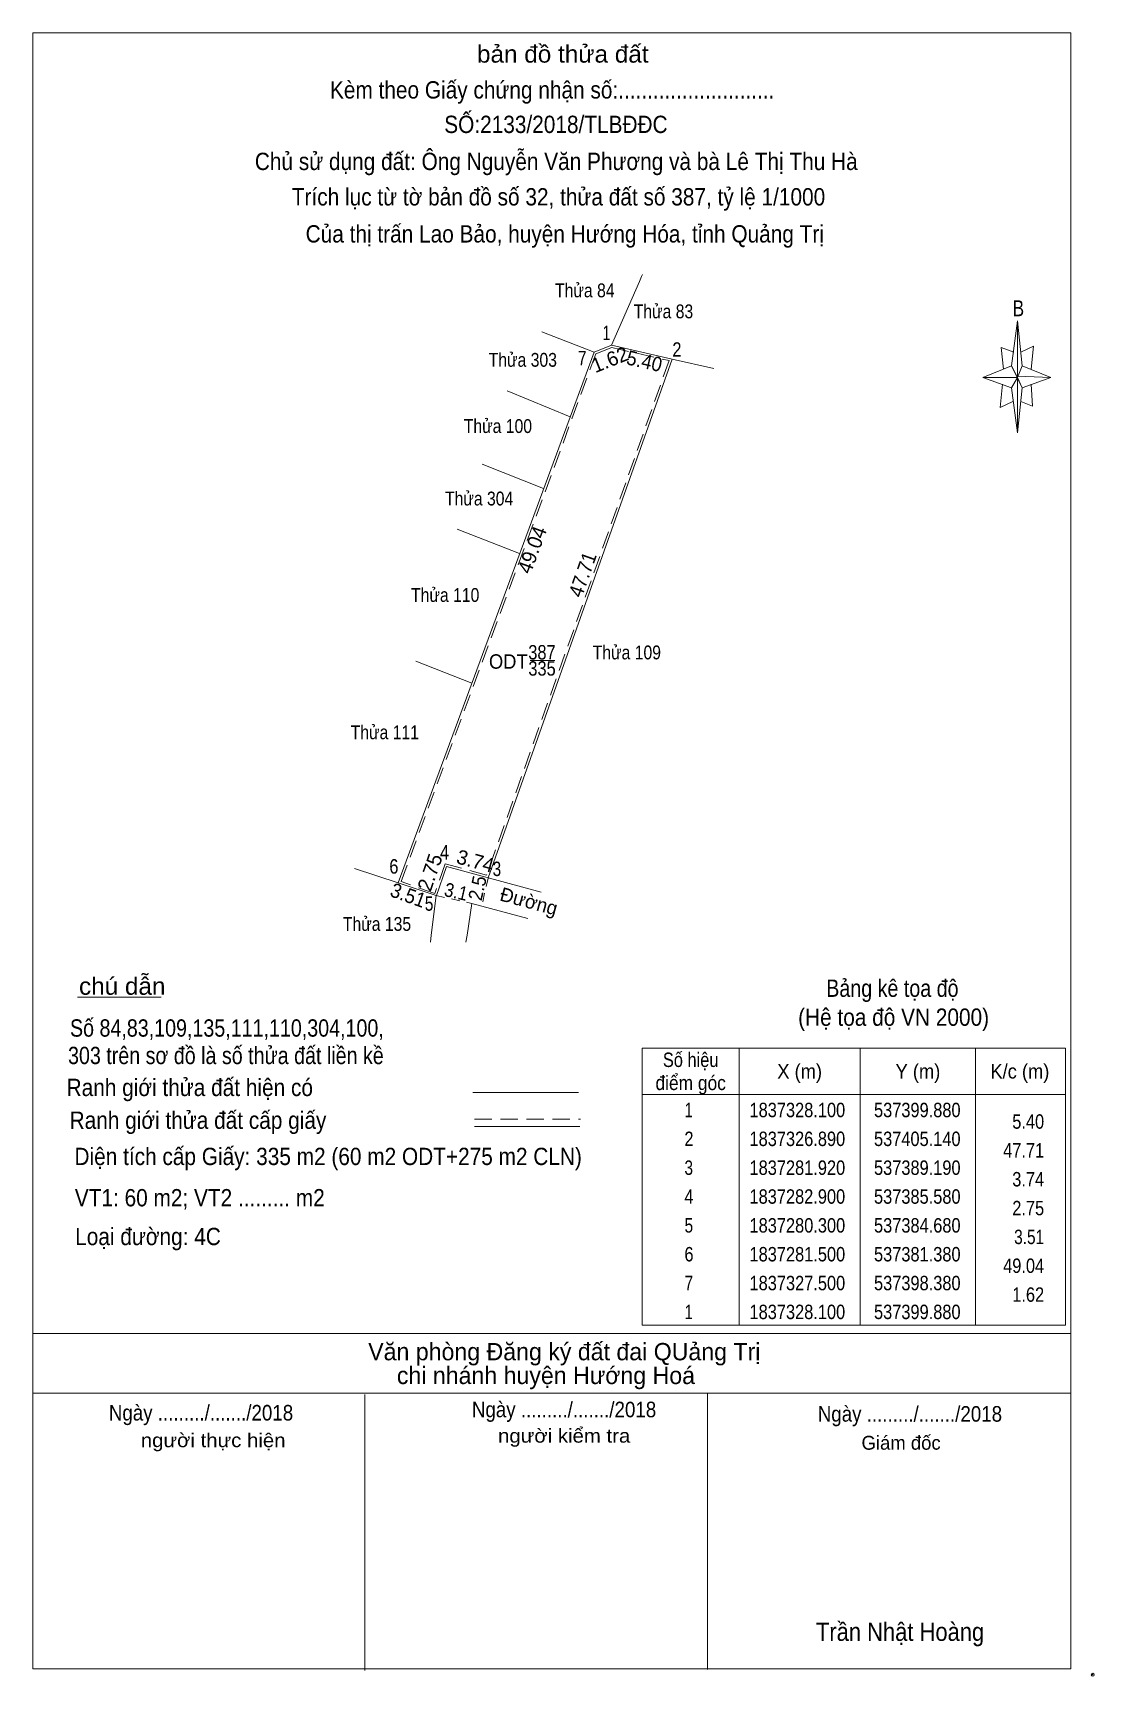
# Model space of a CAD drawing. Header units: centimetres. Extents: x 537350 to 537442, y 1837213 to 1837355.
import ezdxf
from ezdxf.enums import TextEntityAlignment as Align

# ---------------------------------------------------------------- set-up
doc = ezdxf.new("R2010")
doc.units = ezdxf.units.CM
doc.header["$LTSCALE"] = 0.5
doc.header["$PDMODE"] = 32
doc.header["$PDSIZE"] = 0.25
doc.linetypes.add('MEDIUM_DASHED', pattern=[4.5, 3, -1.5])
doc.linetypes.add('SHORT_DASHED', pattern=[2.7, 1.5, -1.2])
for name, color, linetype, lineweight in [('1', 7, 'Continuous', 13), ('10', 7, 'Continuous', 13), ('17', 7, 'Continuous', 13), ('5', 7, 'Continuous', 13), ('50', 7, 'Continuous', 13), ('6', 7, 'Continuous', 13), ('63', 7, 'Continuous', 13)]:
    doc.layers.add(name, color=color, linetype=linetype, lineweight=lineweight)

msp = doc.modelspace()

# ---------------------------------------------------------------- linework, layer by layer
at = {"layer": '1'}
for p, q in [((537399.88, 1837328.1), (537405.14, 1837326.89)), ((537405.14, 1837326.89), (537408.77, 1837326.07))]:
    msp.add_line(p, q, dxfattribs=at)
at = {"layer": '1', "linetype": 'MEDIUM_DASHED'}
msp.add_lwpolyline([(537399.9, 1837327.89), (537404.88, 1837326.75), (537389.06, 1837282.16), (537385.45, 1837283.14), (537384.56, 1837280.56), (537381.64, 1837281.62), (537398.54, 1837327.35)], close=True, dxfattribs=at)
at = {"layer": '10'}
for p, q in [((537398.38, 1837327.5), (537393.84, 1837329.25)), ((537399.88, 1837328.1), (537398.38, 1837327.5)), ((537386.49, 1837312.15), (537391.92, 1837310.03)), ((537382.92, 1837300.69), (537387.78, 1837298.8)), ((537384.68, 1837280.3), (537385.58, 1837282.9)), ((537384.68, 1837280.4), (537384.26, 1837276.96)), ((537387.36, 1837276.96), (537387.78, 1837279.7)), ((537387.78, 1837279.7), (537392.62, 1837278.39)), ((537384.26, 1837276.96), (537384.18, 1837276.34)), ((537387.26, 1837276.34), (537387.36, 1837276.96))]:
    msp.add_line(p, q, dxfattribs=at)
msp.add_lwpolyline([(537377.59, 1837282.72), (537381.38, 1837281.5), (537384.68, 1837280.4)], dxfattribs=at)
at = {"layer": '17'}
msp.add_line((537353.59, 1837271.58), (537360.83, 1837271.58), dxfattribs=at)
for points in [[(537378.49, 1837213.23), (537378.49, 1837213.36), (537378.51, 1837237.14)], [(537408.2, 1837213.3), (537408.2, 1837213.36), (537408.22, 1837237.21)]]:
    msp.add_lwpolyline(points, dxfattribs=at)
at = {"layer": '5'}
for p, q in [((537349.71, 1837213.36), (537349.71, 1837355.16)), ((537434.58, 1837326.3), (537435.08, 1837330.2)), ((537434.58, 1837324.4), (537432.08, 1837325.3)), ((537435.48, 1837326.3), (537437.98, 1837325.3)), ((537435.48, 1837324.4), (537435.08, 1837320.5)), ((537436.28, 1837324.7), (537436.38, 1837322.8)), ((537436.38, 1837322.8), (537435.38, 1837323.2))]:
    msp.add_line(p, q, dxfattribs=at)
for points in [[(537349.71, 1837355.16), (537439.71, 1837355.16), (537439.71, 1837213.36)], [(537434.78, 1837327.5), (537433.68, 1837327.9), (537433.88, 1837326)], [(537435.38, 1837327.5), (537436.48, 1837328), (537436.28, 1837326)], [(537435.08, 1837325.3), (537434.58, 1837326.3), (537432.08, 1837325.3)], [(537435.08, 1837325.3), (537435.48, 1837324.4), (537437.98, 1837325.3)], [(537433.78, 1837324.7), (537433.58, 1837322.7), (537434.68, 1837323.2)]]:
    msp.add_lwpolyline(points, dxfattribs=at)
for points in [[(537435.08, 1837330.2), (537435.48, 1837326.3), (537435.08, 1837325.3)], [(537435.08, 1837325.3), (537432.08, 1837325.3), (537434.58, 1837326.3), (537435.48, 1837324.4), (537437.98, 1837325.3), (537435.08, 1837325.4)], [(537435.08, 1837325.3), (537435.08, 1837320.5), (537434.58, 1837324.4)]]:
    msp.add_lwpolyline(points, close=True, dxfattribs=at)
at = {"layer": '50'}
for p, q in [((537402.58, 1837334.22), (537402.5, 1837334.04)), ((537398.38, 1837327.5), (537381.38, 1837281.5)), ((537405.14, 1837326.89), (537389.19, 1837281.92)), ((537396.3, 1837321.87), (537390.83, 1837324.12)), ((537394, 1837315.66), (537388.68, 1837317.79)), ((537392.83, 1837300.75), (537394.98, 1837300.75)), ((537393.79, 1837280.67), (537385.58, 1837282.9))]:
    msp.add_line(p, q, dxfattribs=at)
at = {"layer": '50', "linetype": 'SHORT_DASHED'}
for p, q in [((537389.18, 1837281.9), (537388.63, 1837279.47)), ((537384.68, 1837280.4), (537387.78, 1837279.7))]:
    msp.add_line(p, q, dxfattribs=at)
at = {"layer": '50'}
msp.add_lwpolyline([(537402.5, 1837334.04), (537402.31, 1837333.61), (537399.88, 1837328.1)], dxfattribs=at)
at = {"layer": '6'}
for p, q in [((537387.87, 1837263.31), (537397.01, 1837263.31)), ((537388.01, 1837260.38), (537397.15, 1837260.38)), ((537349.71, 1837242.42), (537439.71, 1837242.42)), ((537349.71, 1837237.26), (537439.71, 1837237.26)), ((537439.71, 1837213.36), (537349.71, 1837213.36))]:
    msp.add_line(p, q, dxfattribs=at)
at = {"layer": '6', "linetype": 'MEDIUM_DASHED'}
msp.add_line((537388.01, 1837261), (537397.21, 1837261), dxfattribs=at)
at = {"layer": '6'}
msp.add_point((537441.61, 1837212.86), dxfattribs=at)
at = {"layer": '63'}
for p, q in [((537410.95, 1837267.15), (537410.95, 1837243.15)), ((537421.45, 1837267.15), (537421.45, 1837243.15)), ((537431.45, 1837267.15), (537431.45, 1837243.15)), ((537402.55, 1837263.15), (537439.25, 1837263.15))]:
    msp.add_line(p, q, dxfattribs=at)
msp.add_lwpolyline([(537402.55, 1837267.15), (537439.25, 1837267.15), (537439.25, 1837243.15), (537402.55, 1837243.15)], close=True, dxfattribs=at)

# ---------------------------------------------------------------- texts
at = {"layer": '5'}
for s, height, width, p in [('bản đồ thửa đất', 1.5, 1.05, (537395.66, 1837352.58)), ('Kèm theo Giấy chứng nhận số:...........................', 1.5, 0.9, (537394.74, 1837349.47)), ('SỐ:2133/2018/TLBĐĐC', 1.5, 0.9, (537395.065, 1837346.48)), ('Chủ sử dụng đất: Ông Nguyễn Văn Phương và bà Lê Thị Thu Hà', 1.5, 0.9, (537395.095, 1837343.27)), ('Trích lục từ tờ bản đồ số 32, thửa đất số 387, tỷ lệ 1/1000 ', 1.5, 0.9, (537395.54, 1837340.2)), ('Của thị trấn Lao Bảo, huyện Hướng Hóa, tỉnh Quảng Trị', 1.5, 0.9, (537395.835, 1837336.99)), ('B', 1.378, 0.8, (537435.17, 1837330.6))]:
    msp.add_text(s, height=height, dxfattribs=dict(at, width=width)).set_placement(p, align=Align.CENTER)
at = {"layer": '50'}
for s, height, width, p in [('Thửa 84', 1.2, 0.85, (537397.57, 1837332.24)), ('Thửa 83', 1.2, 0.85, (537404.39, 1837330.42)), ('Thửa 303', 1.2, 0.85, (537392.195, 1837326.22)), ('Thửa 100', 1.2, 0.85, (537390.035, 1837320.48)), ('Thửa 304', 1.2, 0.85, (537388.405, 1837314.2)), ('Thửa 110', 1.2, 0.85, (537385.465, 1837305.84)), ('ODT', 1.25, 0.95, (537390.935, 1837300.05)), ('387', 1.25, 0.85, (537393.855, 1837300.85)), ('Thửa 109', 1.2, 0.85, (537401.215, 1837300.86)), ('335', 1.25, 0.85, (537393.86, 1837299.45)), ('Thửa 111', 1.2, 0.85, (537380.23, 1837293.94)), ('Thửa 135', 1.2, 0.85, (537379.55, 1837277.33))]:
    msp.add_text(s, height=height, dxfattribs=dict(at, width=width)).set_placement(p, align=Align.CENTER)
for s, rotation, width, p in [('3.1', 347.276, 0.9, (537386.2828, 1837280.1436)), ('2.5', 77.247, 0.95, (537388.8448, 1837280.9075))]:
    msp.add_text(s, height=1.2, rotation=rotation, dxfattribs=dict(at, width=width)).set_placement(p, align=Align.CENTER)
msp.add_text('Đường ', height=1.2, rotation=344.866, dxfattribs=at).set_placement((537392.7834, 1837279.2562), align=Align.CENTER)
at = {"layer": '6'}
for s, height, width, p in [('chú dẫn', 1.5, 1.05, (537357.46, 1837271.79)), ('Bảng kê tọa độ', 1.5, 0.85, (537424.24, 1837271.61)), ('(Hệ tọa độ VN 2000)', 1.5, 0.9, (537424.345, 1837269.1)), ('Ranh giới thửa đất hiện có ', 1.5, 0.9, (537363.57, 1837263.01)), ('Ranh giới thửa đất cấp giấy', 1.5, 0.9, (537364.03, 1837260.17)), ('Ngày ........./......./2018', 1.35, 0.9, (537364.29, 1837234.89)), ('Ngày ........./......./2018', 1.35, 0.9, (537395.77, 1837235.17)), ('Ngày ........./......./2018', 1.35, 0.9, (537425.76, 1837234.79)), ('người kiểm tra', 1.2, 1.1, (537395.78, 1837232.97)), ('người thực hiện', 1.2, 1.1, (537365.345, 1837232.58)), ('Trần Nhật Hoàng', 1.58, 0.9, (537424.905, 1837215.79))]:
    msp.add_text(s, height=height, dxfattribs=dict(at, width=width)).set_placement(p, align=Align.CENTER)
for s, width, p in [('Số 84,83,109,135,111,110,304,100,', 0.85, (537352.93, 1837268.16)), ('303 trên sơ đồ là số thửa đất liền kề', 0.85, (537352.76, 1837265.78)), ('Diện tích cấp Giấy: 335 m2 (60 m2 ODT+275 m2 CLN)', 0.9, (537353.32, 1837257.03)), ('VT1: 60 m2; VT2 ......... m2', 0.9, (537353.35, 1837253.45)), ('Loại đường: 4C', 0.9, (537353.38, 1837250.09))]:
    msp.add_text(s, height=1.5, dxfattribs=dict(at, width=width)).set_placement(p)
for s, height, p in [(' Văn phòng Đăng ký đất đai QUảng Trị', 1.5, (537395.515, 1837240.11)), ('chi nhánh huyện Hướng Hoá', 1.5, (537394.2, 1837238.05)), ('Giám đốc', 1.2, (537424.995, 1837232.36))]:
    msp.add_text(s, height=height, dxfattribs=at).set_placement(p, align=Align.CENTER)
at = {"layer": '63'}
for s, width, p in [(' 1', 0.75, (537399.8, 1837328.53)), (' 2', 0.85, (537405.95, 1837327.09)), (' 7', 0.8, (537397.72, 1837326.35)), (' 4', 0.85, (537385.8, 1837283.51)), (' 6', 0.85, (537381.41, 1837282.29)), (' 3', 0.8, (537390.32, 1837282.08)), (' 5', 0.8, (537384.44, 1837279.07)), ('5.40', 0.85, (537437.4, 1837260.18)), ('47.71', 0.85, (537437.4, 1837257.68)), ('3.74', 0.85, (537437.4, 1837255.18)), ('2.75', 0.85, (537437.4, 1837252.68)), ('3.51', 0.8, (537437.4, 1837250.18)), ('49.04', 0.85, (537437.4, 1837247.68)), ('1.62', 0.85, (537437.4, 1837245.18))]:
    msp.add_text(s, height=1.25, dxfattribs=dict(at, width=width)).set_placement(p, align=Align.RIGHT)
for s, rotation, p in [('1.62', 21.801, (537399.9829, 1837326.2632)), ('49.04', 69.717, (537393.589, 1837310.1383)), ('2.75', 70.907, (537384.7329, 1837282.2006)), ('3.74', 344.812, (537387.9213, 1837282.777))]:
    msp.add_text(s, height=1.25, rotation=rotation, dxfattribs=at).set_placement(p, align=Align.CENTER)
at = {"layer": '63', "width": 0.95}
for s, rotation, p in [('5.40', 347.045, (537402.5999, 1837326.1027)), ('47.71', 70.471, (537397.9665, 1837308.0111)), ('3.51', 340.017, (537382.0414, 1837279.8349))]:
    msp.add_text(s, height=1.25, rotation=rotation, dxfattribs=at).set_placement(p, align=Align.CENTER)
at = {"layer": '63'}
for s, width, p in [('Số hiệu', 0.85, (537406.75, 1837265.53)), ('X (m)', 0.95, (537416.2, 1837264.53)), ('Y (m)', 0.95, (537426.455, 1837264.53)), ('K/c (m)', 0.95, (537435.295, 1837264.53)), ('điểm góc', 0.9, (537406.75, 1837263.53)), (' 1', 0.75, (537406.4, 1837261.18)), ('1837328.100', 0.85, (537416, 1837261.18)), ('537399.880', 0.85, (537426.4, 1837261.18)), (' 2', 0.85, (537406.405, 1837258.68)), ('1837326.890', 0.85, (537416, 1837258.68)), ('537405.140', 0.85, (537426.4, 1837258.68)), (' 3', 0.8, (537406.395, 1837256.18)), ('1837281.920', 0.85, (537416, 1837256.18)), ('537389.190', 0.85, (537426.4, 1837256.18)), (' 4', 0.85, (537406.4, 1837253.68)), ('1837282.900', 0.85, (537416, 1837253.68)), ('537385.580', 0.85, (537426.4, 1837253.68)), (' 5', 0.8, (537406.405, 1837251.18)), ('1837280.300', 0.85, (537416, 1837251.18)), ('537384.680', 0.85, (537426.4, 1837251.18)), (' 6', 0.85, (537406.405, 1837248.68)), ('1837281.500', 0.85, (537416, 1837248.68)), ('537381.380', 0.85, (537426.4, 1837248.68)), (' 7', 0.8, (537406.405, 1837246.18)), ('1837327.500', 0.85, (537416, 1837246.18)), ('537398.380', 0.85, (537426.4, 1837246.18)), (' 1', 0.75, (537406.4, 1837243.68)), ('1837328.100', 0.85, (537416, 1837243.68)), ('537399.880', 0.85, (537426.4, 1837243.68))]:
    msp.add_text(s, height=1.25, dxfattribs=dict(at, width=width)).set_placement(p, align=Align.CENTER)

doc.saveas('drawing.dxf')
